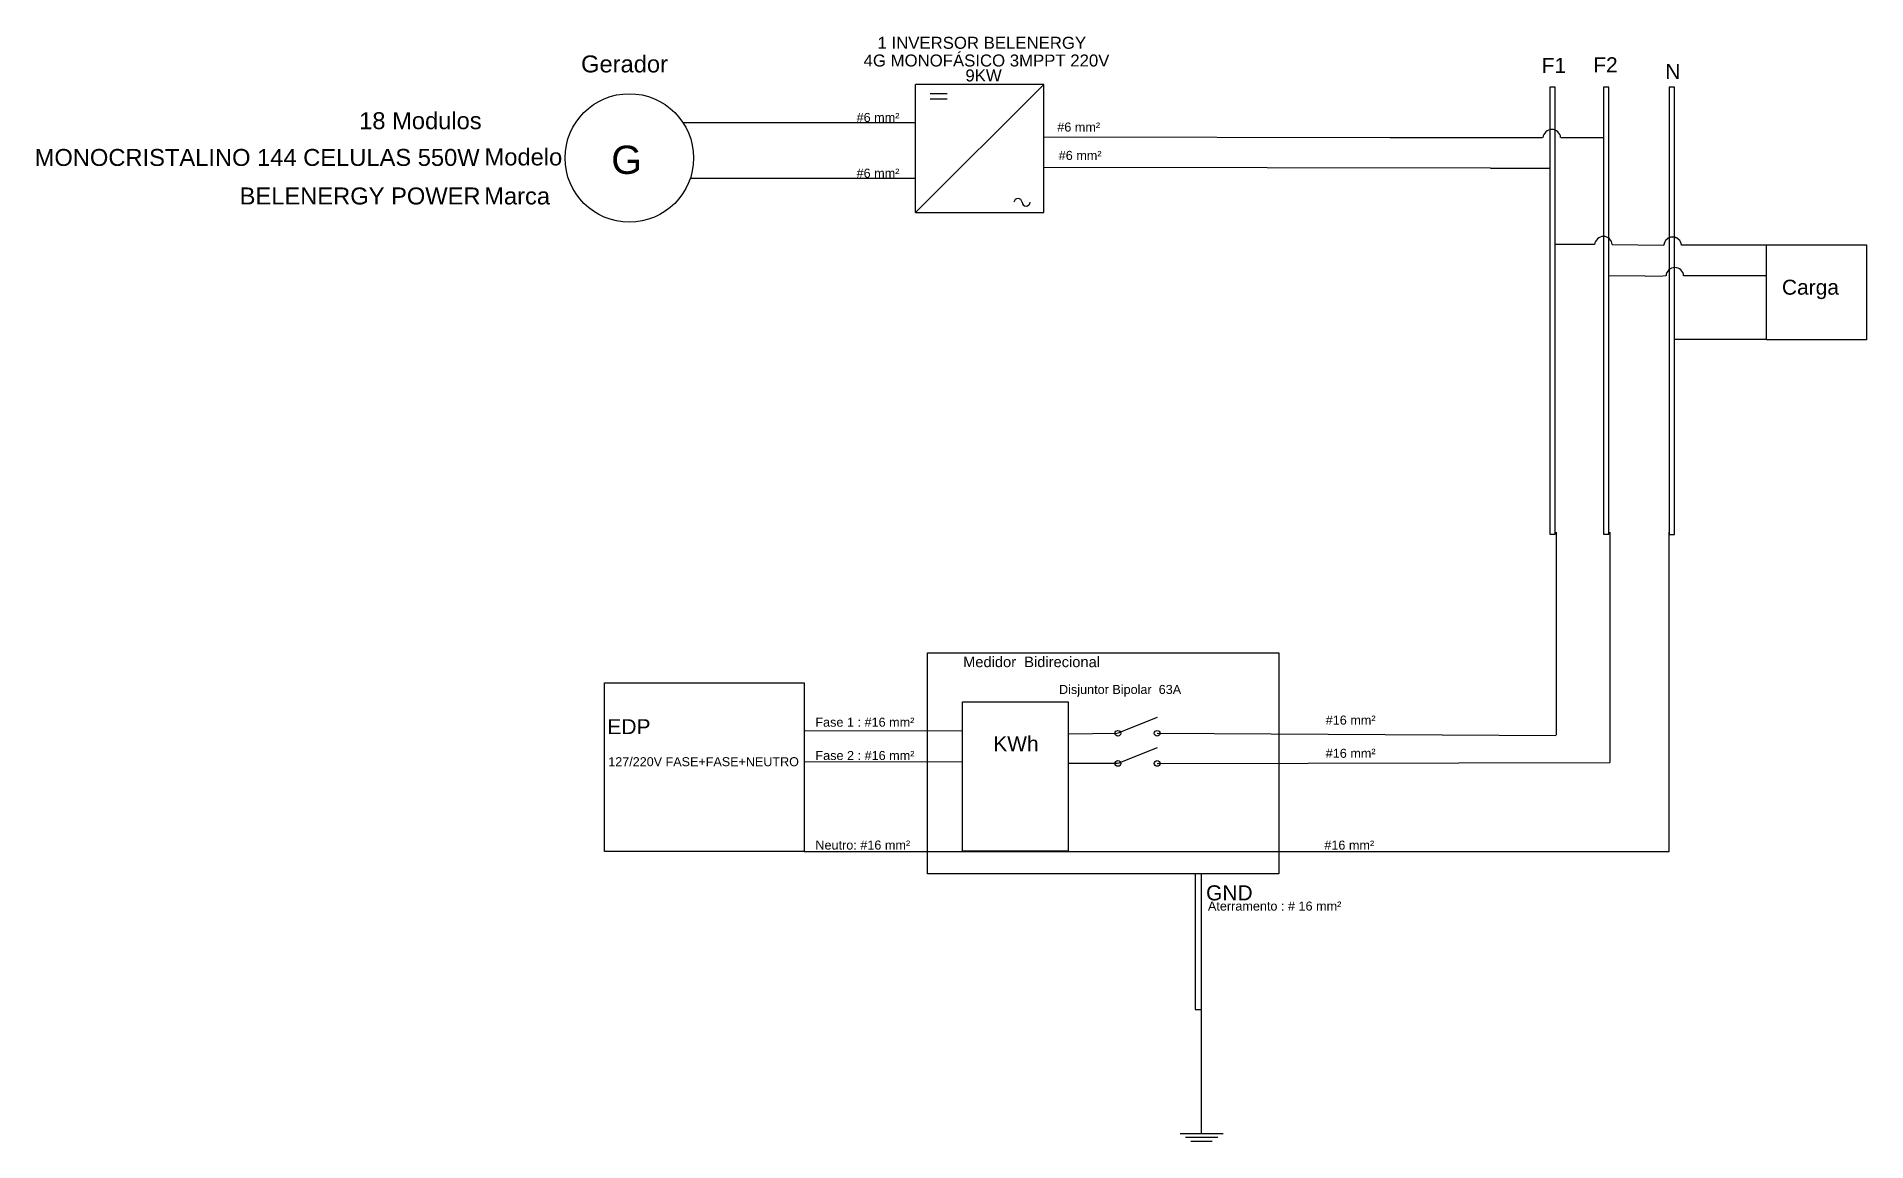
# Model space of a CAD drawing. Header units: millimetres. Extents: x 2379 to 31101, y 762 to 18109.
import ezdxf

# ---------------------------------------------------------------- set-up
doc = ezdxf.new("R2010")
doc.units = ezdxf.units.MM
doc.styles.add('arial', font='arial.ttf')
doc.styles.get("Standard").update_dxf_attribs({"font": 'arial.ttf'})

msp = doc.modelspace()

# ---------------------------------------------------------------- linework, layer by layer
for p, q in [((18189, 17357), (16177, 17357)), ((18189, 17357), (16177, 15349)), ((16177, 15347), (16177, 17357)), ((18189, 15347), (18189, 17357)), ((26132, 17315), (26132, 10295)), ((26216, 17315), (26132, 17315)), ((26216, 10295), (26216, 17315)), ((26975, 17315), (26975, 11413)), ((27059, 17315), (26975, 17315)), ((26975, 17315), (26975, 10295)), ((27059, 17315), (26975, 17315)), ((27059, 11413), (27059, 17315)), ((27059, 10295), (27059, 17315)), ((28005, 17313), (28005, 11412)), ((28090, 17313), (28005, 17313)), ((28005, 17313), (28005, 10293)), ((28090, 17313), (28005, 17313)), ((28090, 11412), (28090, 17313)), ((28090, 10293), (28090, 17313)), ((16405, 17214), (16673, 17214)), ((16405, 17131), (16673, 17131)), ((16177, 16753), (12530, 16753)), ((23624, 16519), (18189, 16529)), ((26018, 16519), (23624, 16519)), ((26302, 16523), (26975, 16523)), ((16177, 15878), (12639, 15878)), ((25203, 16042), (18189, 16052)), ((25203, 16042), (26130, 16042)), ((16177, 15347), (18189, 15347)), ((26832, 14842), (26216, 14842)), ((27111, 14842), (27921, 14833)), ((28198, 14837), (29467, 14837)), ((29467, 14837), (29535, 14837)), ((27627, 14349), (27057, 14352)), ((27627, 14349), (27905, 14353)), ((27905, 14353), (27955, 14355)), ((28232, 14359), (29191, 14359)), ((29191, 14359), (29535, 14359)), ((28090, 13358), (29535, 13358)), ((26132, 10295), (26216, 10295)), ((26230, 10328), (26230, 7146)), ((26975, 10295), (27059, 10295)), ((27073, 10328), (27073, 6709)), ((28003, 5315), (28007, 10327)), ((28005, 10293), (28090, 10293)), ((14430, 7206), (14425, 7206)), ((16910, 7202), (14445, 7206)), ((19967, 7417), (19352, 7170)), ((19344, 7167), (18565, 7156)), ((19967, 6942), (19352, 6696)), ((19967, 7170), (26230, 7134)), ((14430, 6719), (14425, 6719)), ((16910, 6717), (14430, 6719)), ((19346, 6695), (18571, 6696)), ((19967, 6696), (27073, 6709)), ((14425, 5315), (28003, 5315))]:
    msp.add_line(p, q)
at = {"color": 3}
for p, q in [((20564, 4963), (20564, 2831)), ((20665, 2831), (20665, 4963)), ((20564, 2831), (20665, 2831)), ((20665, 889), (20665, 2831)), ((21002, 880), (20328, 880)), ((20918, 821), (20412, 821)), ((20834, 762), (20496, 762))]:
    msp.add_line(p, q, dxfattribs=at)
for points in [[(29535, 14837), (31101, 14837), (31101, 13345), (29535, 13345)], [(16363, 8433), (21877, 8433), (21877, 4961), (16363, 4961)], [(11293, 7961), (14425, 7961), (14425, 5315), (11293, 5315)], [(16910, 7663), (18571, 7663), (18571, 5317), (16910, 5317)]]:
    msp.add_lwpolyline(points, close=True)
for centre, radius in [((11683, 16203), 1009), ((19352, 7170), 44), ((19967, 7170), 44), ((19352, 6696), 44), ((19967, 6696), 44)]:
    msp.add_circle(centre, radius)
for centre, radius, start, end in [((26163, 16511), 139, 4.8424, 175.1498), ((17784, 15502), 63.4, 3.9499, 176.0501), ((17910, 15511), 63.4, 183.9499, 356.0501), ((26973, 14831), 139, 4.8257, 175.1743), ((28060, 14822), 139, 4.8263, 175.1497), ((28060, 14825), 139, 4.8263, 175.1497), ((28094, 14343), 139, 4.8263, 175.1497)]:
    msp.add_arc(centre, radius, start, end)

# ---------------------------------------------------------------- texts
for s, height, p in [('1 INVERSOR BELENERGY', 188.29, (15579, 17917)), (' 4G MONOFÁSICO 3MPPT 220V', 188.29, (15287, 17639)), ('9KW', 188.3, (16958, 17404)), ('F1', 235.4, (26004, 17539)), ('F2', 235.4, (26813, 17548)), ('N', 235, (27945, 17443)), ('#6 mm²', 142, (15250, 16768)), ('#6 mm²', 142, (18400, 16617)), ('G', 444, (11399, 15952)), ('#6 mm²', 142, (18423, 16172)), ('#6 mm²', 142, (15250, 15893)), ('Carga', 235.4, (29775, 14056)), ('Medidor  Bidirecional', 164.76, (16922, 8208)), ('Disjuntor Bipolar  63A', 141.98, (18427, 7787)), ('EDP', 235.4, (11339, 7156)), ('Fase 1 : #16 mm²', 141.98, (14603, 7273)), ('#16 mm²', 142, (22614, 7306)), ('Fase 2 : #16 mm²', 141.98, (14604, 6750)), ('KWh', 235.4, (17395, 6889)), ('#16 mm²', 142, (22614, 6785)), ('127/220V FASE+FASE+NEUTRO', 141.22, (11352, 6653)), ('Neutro: #16 mm²', 141.98, (14603, 5344)), ('#16 mm²', 142, (22592, 5343)), ('GND', 235.4, (20736, 4547)), ('Aterramento : # 16 mm²', 141.98, (20765, 4386))]:
    msp.add_text(s, height=height).set_placement(p)
at = {"style": 'arial'}
for s, p in [('Gerador ', (10925, 17546)), ('Modelo', (9410, 16086)), ('Marca', (9405, 15473))]:
    msp.add_text(s, height=266.2, dxfattribs=at).set_placement(p)
at = {"color": 2, "style": 'arial'}
for s, height, p in [('18 Modulos', 266.2, (7442, 16655)), ('MONOCRISTALINO 144 CELULAS 550W', 266.22, (2348, 16078)), ('BELENERGY POWER', 266.22, (5566, 15473))]:
    msp.add_text(s, height=height, dxfattribs=at).set_placement(p)

doc.saveas('drawing.dxf')
